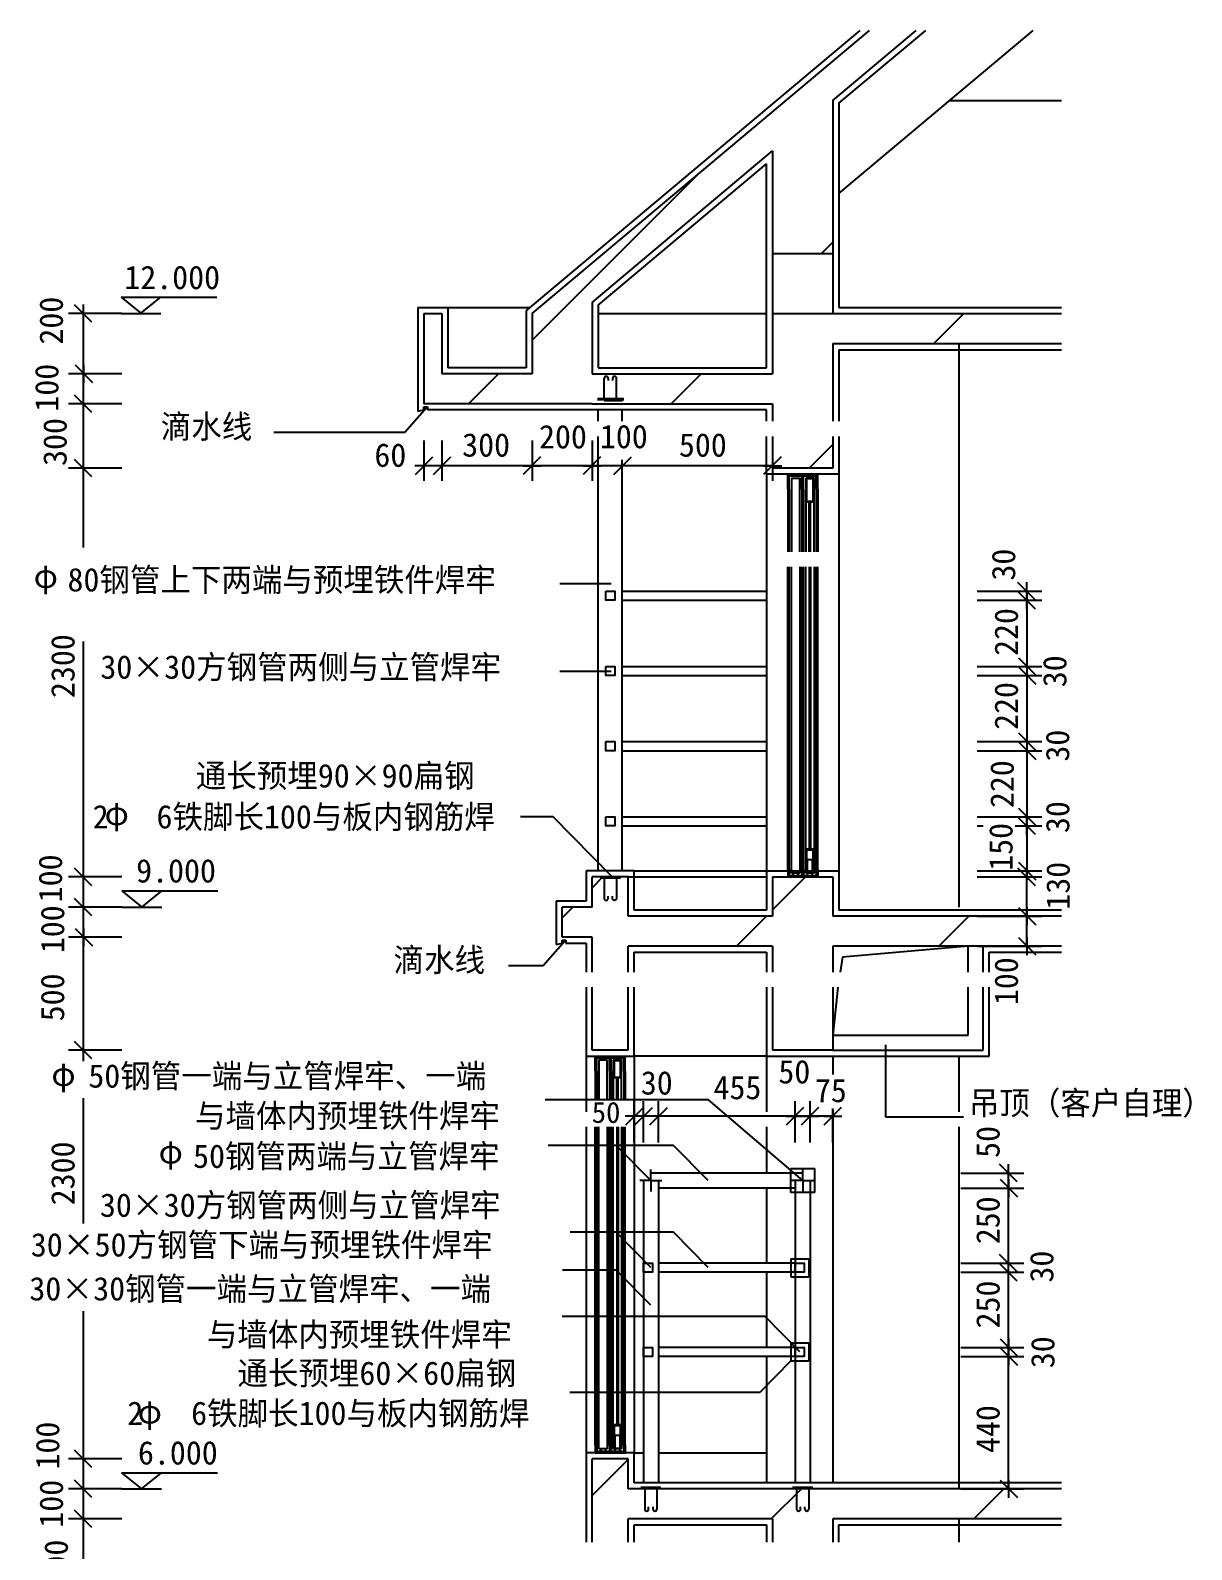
# Model space of a CAD drawing. Header units: metres. Extents: x -13855 to -8779, y 13976 to 23219.
# Drawn here: x -13829 to -9968, y 18167 to 23219 of the extents above; entities that cross this region are included whole.
import ezdxf

# ---------------------------------------------------------------- set-up
doc = ezdxf.new("R2010")
doc.units = ezdxf.units.M
for name, color, linetype in [('PUB_DIM', 3, 'Continuous'), ('PUB_TEXT', 7, 'Continuous'), ('S_SURFACE', 6, 'Continuous'), ('WALL', 5, 'Continuous'), ('WINDOW', 2, 'Continuous'), ('填充', 7, 'Continuous'), ('家具', 9, 'Continuous'), ('看线', 253, 'Continuous'), ('粉刷线', 6, 'Continuous')]:
    doc.layers.add(name, color=color, linetype=linetype)
pattern_1 = [(45, (0, 0), (-336.76, 336.76), [])]

# ---------------------------------------------------------------- blocks, each defined once
blk = doc.blocks.new('_dimx')
blk.add_line((-150, 0), (150, 0))
blk.add_lwpolyline([(-145.3, -140.37), (144.99, 149.78)])

msp = doc.modelspace()

# ---------------------------------------------------------------- hatches: boundary and pattern name
at = {"layer": '填充'}
h = msp.add_hatch(dxfattribs=at)
h.set_pattern_fill('AN31C', scale=150)
h.set_pattern_definition(pattern_1)
h.paths.add_polyline_path([(-12160.96, 22077.03), (-12460.96, 22077.03), (-12460.96, 22277.03), (-12520.96, 22277.03), (-12520.96, 21977.03), (-11960.96, 21977.03), (-11960.96, 22314.31), (-11860.56, 22398.56), (-11920.77, 22398.56), (-11920.77, 22404.56), (-11880.25, 22404.56), (-11880.25, 22400.56), (-11858.17, 22400.56), (-11360.96, 22817.77), (-11360.96, 22477.03), (-11160.96, 22477.03), (-11160.96, 22985.59), (-10883.2, 23218.66), (-11038.77, 23218.66), (-12160.96, 22277.03)])
h = msp.add_hatch(dxfattribs=at)
h.set_pattern_fill('ANSI31', scale=240)
h.paths.add_polyline_path([(-11160.96, 22277.03), (-11160.96, 22477.03), (-11360.96, 22477.03), (-11360.96, 22277.03)])
h = msp.add_hatch(dxfattribs=at)
h.set_pattern_fill('AN31C', scale=150)
h.set_pattern_definition(pattern_1)
h.paths.add_polyline_path([(-11160.96, 22177.03), (-10401, 22177.03), (-10401, 22277.03), (-11360.96, 22277.03), (-11360.96, 21918.83), (-11160.96, 21918.83)])
h.paths.add_polyline_path([(-11160.96, 21868.83), (-11360.96, 21868.83), (-11360.96, 21762.78), (-11160.96, 21762.78)])
h = msp.add_hatch(dxfattribs=at)
h.set_pattern_fill('AN31C', scale=150)
h.set_pattern_definition(pattern_1)
h.paths.add_polyline_path([(-11380.96, 21977.03), (-11380.96, 22077.03), (-11960.96, 22077.03), (-11960.96, 21977.03)])
h.paths.add_polyline_path([(-11880.25, 21994.14), (-11880.25, 21988.14), (-11920.77, 21988.14), (-11920.77, 21994.14)])
h = msp.add_hatch(dxfattribs=at)
h.set_pattern_fill('AN31C', scale=150)
h.set_pattern_definition(pattern_1)
h.paths.add_polyline_path([(-11360.96, 22077.03), (-11380.96, 22077.03), (-11380.96, 21977.03), (-11360.96, 21977.03)])
h = msp.add_hatch(dxfattribs=at)
h.set_pattern_fill('SOLID')
h.paths.add_polyline_path([(-11263.46, 21737.78), (-11263.46, 21693.28), (-11260.96, 21693.28), (-11260.96, 21742.78), (-11310.96, 21742.78), (-11310.96, 21693.28), (-11305.96, 21693.28), (-11305.96, 21737.78)])
h.paths.add_polyline_path([(-11215.96, 21737.78), (-11215.96, 21693.28), (-11210.96, 21693.28), (-11210.96, 21742.78), (-11260.96, 21742.78), (-11260.96, 21693.28), (-11258.46, 21693.28), (-11258.46, 21737.78)])
h = msp.add_hatch(dxfattribs=at)
h.set_pattern_fill('SOLID')
h.paths.add_polyline_path([(-11260.96, 20403.71), (-11260.96, 20428.71), (-11263.46, 20428.71), (-11263.46, 20408.71), (-11305.96, 20408.71), (-11305.96, 20428.71), (-11310.96, 20428.71), (-11310.96, 20403.71)])
h.paths.add_polyline_path([(-11210.96, 20403.71), (-11210.96, 20428.71), (-11215.96, 20428.71), (-11215.96, 20408.71), (-11258.46, 20408.71), (-11258.46, 20428.71), (-11260.96, 20428.71), (-11260.96, 20403.71)])
h = msp.add_hatch(dxfattribs=at)
h.set_pattern_fill('AN31C', scale=150)
h.set_pattern_definition(pattern_1)
h.paths.add_polyline_path([(-11840.96, 20173.71), (-11360.96, 20173.71), (-11360.96, 20087.61), (-11160.96, 20087.61), (-11160.96, 20173.71), (-10401, 20173.71), (-10401, 20273.71), (-11160.96, 20273.71), (-11160.96, 20403.71), (-11360.96, 20403.71), (-11360.96, 20273.71), (-11840.96, 20273.71), (-11840.96, 20403.71), (-11880.7, 20403.71), (-11880.7, 20399.71), (-11921.22, 20399.71), (-11921.22, 20403.71), (-11934.56, 20403.71), (-11960.96, 20403.71), (-11960.96, 20303.71), (-12060.96, 20303.71), (-12060.96, 20203.71), (-11960.96, 20203.71), (-11960.96, 20087.61), (-11840.96, 20087.61)])
h.paths.add_polyline_path([(-11160.96, 20037.61), (-11360.96, 20037.61), (-11360.96, 19827.93), (-11160.96, 19827.93)])
h.paths.add_polyline_path([(-11840.96, 20037.61), (-11960.96, 20037.61), (-11960.96, 19827.93), (-11840.96, 19827.93)])
h = msp.add_hatch(dxfattribs=at)
h.set_pattern_fill('SOLID')
h.paths.add_polyline_path([(-11903.46, 19802.93), (-11903.46, 19758.43), (-11900.96, 19758.43), (-11900.96, 19807.93), (-11950.96, 19807.93), (-11950.96, 19758.43), (-11945.96, 19758.43), (-11945.96, 19802.93)])
h.paths.add_polyline_path([(-11855.96, 19802.93), (-11855.96, 19758.43), (-11850.96, 19758.43), (-11850.96, 19807.93), (-11900.96, 19807.93), (-11900.96, 19758.43), (-11898.46, 19758.43), (-11898.46, 19802.93)])
h = msp.add_hatch(dxfattribs=at)
h.set_pattern_fill('SOLID')
h.paths.add_polyline_path([(-11900.96, 18489.44), (-11900.96, 18514.44), (-11903.46, 18514.44), (-11903.46, 18494.44), (-11945.96, 18494.44), (-11945.96, 18514.44), (-11950.96, 18514.44), (-11950.96, 18489.44)])
h.paths.add_polyline_path([(-11850.96, 18489.44), (-11850.96, 18514.44), (-11855.96, 18514.44), (-11855.96, 18494.44), (-11898.46, 18494.44), (-11898.46, 18514.44), (-11900.96, 18514.44), (-11900.96, 18489.44)])
h = msp.add_hatch(dxfattribs=at)
h.set_pattern_fill('AN31C', scale=150)
h.set_pattern_definition(pattern_1)
h.paths.add_polyline_path([(-11840.96, 18369.44), (-11840.96, 18469.44), (-11960.96, 18469.44), (-11960.96, 18192.3), (-11840.96, 18192.3), (-11840.96, 18269.44), (-11360.96, 18269.44), (-11360.96, 18192.3), (-11160.96, 18192.3), (-11160.96, 18269.44), (-10401, 18269.44), (-10401, 18369.44)])
h.paths.add_polyline_path([(-11160.96, 18142.3), (-11360.96, 18142.3), (-11360.96, 18014.35), (-11160.96, 18014.35)])
h.paths.add_polyline_path([(-11840.96, 18142.3), (-11960.96, 18142.3), (-11960.96, 18014.35), (-11840.96, 18014.35)])

# ---------------------------------------------------------------- linework, layer by layer
for p, q in [((-13527.76, 22331.52), (-13461.48, 22277.97)), ((-13527.76, 22331.52), (-13209.08, 22331.52)), ((-13461.48, 22277.97), (-13395.21, 22331.52)), ((-13527.76, 22277.87), (-13395.2, 22277.87)), ((-11920.77, 21988.14), (-11920.77, 22061.67)), ((-11907.76, 22061.67), (-11907.76, 22054.08)), ((-11893.26, 22061.67), (-11893.26, 22054.08)), ((-11880.25, 21988.14), (-11880.25, 22061.67)), ((-11856.17, 21994.14), (-11943.78, 21994.14)), ((-11856.17, 21990.14), (-11943.78, 21990.14)), ((-11920.77, 21988.14), (-11860.03, 21988.14)), ((-13524.92, 20357.25), (-13458.64, 20303.7)), ((-13524.92, 20357.25), (-13206.24, 20357.25)), ((-13458.64, 20303.7), (-13392.37, 20357.25)), ((-11921.22, 20405.71), (-11871.22, 20405.71)), ((-13524.92, 20303.6), (-13392.36, 20303.6)), ((-13525.84, 18422.92), (-13459.56, 18369.37)), ((-13525.84, 18422.92), (-13207.16, 18422.92)), ((-13459.56, 18369.37), (-13393.29, 18422.92)), ((-13525.84, 18369.27), (-13393.29, 18369.27)), ((-11732.48, 18373.44), (-11799.69, 18373.44)), ((-11732.48, 18369.44), (-11799.69, 18369.44)), ((-11786.35, 18375.44), (-11736.35, 18375.44)), ((-11786.35, 18375.44), (-11786.35, 18301.91)), ((-11745.82, 18375.44), (-11745.82, 18301.91)), ((-11227.48, 18373.44), (-11294.69, 18373.44)), ((-11227.48, 18369.44), (-11294.69, 18369.44)), ((-11281.35, 18375.44), (-11231.35, 18375.44)), ((-11281.35, 18375.44), (-11281.35, 18301.91)), ((-11240.82, 18375.44), (-11240.82, 18301.91)), ((-11773.33, 18301.91), (-11773.33, 18309.5)), ((-11758.84, 18301.91), (-11758.84, 18309.5)), ((-11268.33, 18301.91), (-11268.33, 18309.5)), ((-11253.84, 18301.91), (-11253.84, 18309.5))]:
    msp.add_line(p, q)
for points in [[(-11867.36, 20403.71), (-11934.56, 20403.71)], [(-11867.36, 20399.71), (-11934.56, 20399.71)]]:
    msp.add_lwpolyline(points)
for points in [[(-11921.22, 20405.71), (-11921.22, 20332.19, 1), (-11908.21, 20332.19), (-11908.21, 20339.78)], [(-11880.7, 20405.71), (-11880.7, 20332.19, -1), (-11893.71, 20332.19), (-11893.71, 20339.78)]]:
    msp.add_lwpolyline(points, format="xyb")
for centre, start, end in [((-11914.27, 22061.67), 0, 180), ((-11886.76, 22061.67), 0, 180), ((-11779.84, 18301.91), 180, 0), ((-11752.33, 18301.91), 180, 0), ((-11274.84, 18301.91), 180, 0), ((-11247.33, 18301.91), 180, 0)]:
    msp.add_arc(centre, 6.51, start, end)
at = {"layer": 'PUB_DIM'}
for p, q in [((-13524.84, 22277.03), (-13702.4, 22277.03)), ((-13652.4, 22077.23), (-13652.4, 22276.83)), ((-13524.84, 22077.03), (-13702.4, 22077.03)), ((-13524.84, 22077.03), (-13702.4, 22077.03)), ((-13652.4, 22077.23), (-13652.4, 22077.43)), ((-13652.4, 21977.03), (-13652.4, 22077.03)), ((-13524.84, 21977.03), (-13702.4, 21977.03)), ((-13524.84, 21977.03), (-13702.4, 21977.03)), ((-13652.4, 21762.98), (-13652.4, 21976.83)), ((-13652.4, 21976.83), (-13652.4, 21976.63)), ((-12511.21, 21965.03), (-12583.74, 21881.91)), ((-12583.74, 21881.91), (-13019.67, 21881.91)), ((-12520.96, 21854.52), (-12520.96, 21721.34)), ((-12460.96, 21854.52), (-12460.96, 21721.34)), ((-12460.96, 21854.52), (-12460.96, 21721.34)), ((-12160.96, 21854.52), (-12160.96, 21721.34)), ((-12160.96, 21854.52), (-12160.96, 21721.34)), ((-11960.96, 21854.52), (-11960.96, 21721.34)), ((-11960.96, 21854.52), (-11960.96, 21721.34)), ((-11360.96, 21854.52), (-11360.96, 21721.34)), ((-13524.84, 21762.78), (-13702.4, 21762.78)), ((-13524.84, 21762.78), (-13702.4, 21762.78)), ((-13652.4, 21499.68), (-13652.4, 21762.58)), ((-12461.16, 21771.34), (-12520.76, 21771.34)), ((-12161.16, 21771.34), (-12460.76, 21771.34)), ((-11961.16, 21771.34), (-12160.76, 21771.34)), ((-11961.16, 21771.34), (-11961.36, 21771.34)), ((-11860.96, 21771.34), (-11960.96, 21771.34)), ((-11860.76, 21771.34), (-11860.56, 21771.34)), ((-11361.16, 21771.34), (-11860.76, 21771.34)), ((-11380.96, 21742.78), (-11380.96, 20403.71)), ((-11140.96, 21742.78), (-11140.96, 20403.71)), ((-12068.51, 21379.54), (-11898.1, 21379.54)), ((-10681.4, 21353.71), (-10465.35, 21353.71)), ((-10681.4, 21323.71), (-10465.35, 21323.71)), ((-10681.4, 21323.71), (-10465.35, 21323.71)), ((-10515.35, 21353.51), (-10515.35, 21323.91)), ((-10515.35, 21323.51), (-10515.35, 21103.91)), ((-13652.4, 20403.91), (-13652.4, 21186.65)), ((-12068.51, 21087.94), (-11898.1, 21087.94)), ((-10681.4, 21103.71), (-10465.35, 21103.71)), ((-10681.4, 21103.71), (-10465.35, 21103.71)), ((-10681.4, 21073.71), (-10465.35, 21073.71)), ((-10681.4, 21073.71), (-10465.35, 21073.71)), ((-10515.35, 21103.51), (-10515.35, 21073.91)), ((-10515.35, 21073.51), (-10515.35, 20853.91)), ((-10681.4, 20853.71), (-10465.35, 20853.71)), ((-10681.4, 20853.71), (-10465.35, 20853.71)), ((-10681.4, 20823.71), (-10465.35, 20823.71)), ((-10681.4, 20823.71), (-10465.35, 20823.71)), ((-10515.35, 20853.51), (-10515.35, 20823.91)), ((-10515.35, 20823.51), (-10515.35, 20603.91)), ((-12091.16, 20603.61), (-12199.48, 20603.61)), ((-11896.22, 20405.71), (-12091.16, 20603.61)), ((-10681.4, 20603.71), (-10465.35, 20603.71)), ((-10681.4, 20603.71), (-10465.35, 20603.71)), ((-10681.4, 20573.71), (-10660.54, 20573.71)), ((-10554.35, 20573.71), (-10465.35, 20573.71)), ((-10515.35, 20603.51), (-10515.35, 20573.91)), ((-10515.35, 20573.51), (-10515.35, 20423.91)), ((-10681.4, 20423.71), (-10465.35, 20423.71)), ((-13524.84, 20403.71), (-13702.4, 20403.71)), ((-13524.84, 20403.71), (-13702.4, 20403.71)), ((-13652.4, 20303.91), (-13652.4, 20403.51)), ((-11380.96, 20403.71), (-11380.96, 20293.71)), ((-11140.96, 20403.71), (-11140.96, 20293.71)), ((-10681.4, 20403.71), (-10465.35, 20403.71)), ((-10515.35, 20273.91), (-10515.35, 20403.51)), ((-13524.84, 20303.71), (-13702.4, 20303.71)), ((-13524.84, 20303.71), (-13702.4, 20303.71)), ((-13652.4, 20203.91), (-13652.4, 20303.51)), ((-10681.4, 20273.71), (-10465.35, 20273.71)), ((-10681.4, 20273.71), (-10465.35, 20273.71)), ((-10515.35, 20173.91), (-10515.35, 20273.51)), ((-13524.84, 20203.71), (-13702.4, 20203.71)), ((-13524.84, 20203.71), (-13702.4, 20203.71)), ((-13652.4, 19828.13), (-13652.4, 20203.51)), ((-12051.21, 20191.71), (-12123.74, 20108.6)), ((-10681.4, 20173.71), (-10465.35, 20173.71)), ((-12123.74, 20108.6), (-12239.53, 20108.6)), ((-13524.84, 19827.93), (-13702.4, 19827.93)), ((-13524.84, 19827.93), (-13702.4, 19827.93)), ((-13652.4, 19790.99), (-13652.4, 19827.73)), ((-11980.96, 19807.93), (-11980.96, 19623.43)), ((-11820.96, 19807.93), (-11820.96, 18489.44)), ((-10985.13, 19604.78), (-10985.13, 19845.53)), ((-13652.4, 19251.98), (-13652.4, 19668.22)), ((-11574.41, 19662.88), (-12117.77, 19662.88)), ((-11820.96, 19520.64), (-11820.96, 19658.1)), ((-11790.96, 19520.64), (-11790.96, 19658.1)), ((-11790.96, 19520.64), (-11790.96, 19658.1)), ((-11740.96, 19520.64), (-11740.96, 19658.1)), ((-11740.96, 19520.64), (-11740.96, 19658.1)), ((-11260.96, 19394.44), (-11574.41, 19662.88)), ((-11285.96, 19520.64), (-11285.96, 19658.1)), ((-11285.96, 19520.64), (-11285.96, 19658.1)), ((-11235.96, 19520.64), (-11235.96, 19658.1)), ((-11235.96, 19520.64), (-11235.96, 19658.1)), ((-11791.16, 19608.1), (-11820.76, 19608.1)), ((-11741.16, 19608.1), (-11790.76, 19608.1)), ((-11286.16, 19608.1), (-11740.76, 19608.1)), ((-11236.16, 19608.1), (-11285.76, 19608.1)), ((-11161.16, 19608.1), (-11235.76, 19608.1)), ((-11160.96, 19520.64), (-11160.96, 19634.13)), ((-10726.8, 19604.78), (-10985.13, 19604.78)), ((-11980.96, 19573.43), (-11980.96, 18489.44)), ((-11691.07, 19511.5), (-12107.49, 19511.5)), ((-11765.96, 19394.44), (-11881.19, 19511.5)), ((-11575.84, 19394.44), (-11691.07, 19511.5)), ((-10735.61, 19419.44), (-10526.26, 19419.44)), ((-10576.26, 19369.64), (-10576.26, 19419.24)), ((-10735.61, 19369.44), (-10526.26, 19369.44)), ((-10735.61, 19369.44), (-10526.26, 19369.44)), ((-10576.26, 19119.64), (-10576.26, 19369.24)), ((-11691.07, 19222.48), (-12034.65, 19222.48)), ((-11765.96, 19105.42), (-11881.19, 19222.48)), ((-11575.84, 19105.42), (-11691.07, 19222.48)), ((-11881.19, 19096.85), (-12059.41, 19096.85)), ((-11765.96, 18979.79), (-11881.19, 19096.85)), ((-10735.61, 19119.44), (-10526.26, 19119.44)), ((-10735.61, 19119.44), (-10526.26, 19119.44)), ((-10576.26, 19089.64), (-10576.26, 19119.24)), ((-10735.61, 19089.44), (-10526.26, 19089.44)), ((-10735.61, 19089.44), (-10526.26, 19089.44)), ((-10576.26, 18839.64), (-10576.26, 19089.24)), ((-13652.4, 18469.64), (-13652.4, 18959.71)), ((-11385.71, 18941.91), (-12060.53, 18941.91)), ((-11270.57, 18824.93), (-11385.71, 18941.91)), ((-11300.59, 18794.44), (-11403.34, 18690.06)), ((-10735.61, 18839.44), (-10526.26, 18839.44)), ((-10735.61, 18839.44), (-10526.26, 18839.44)), ((-10735.61, 18809.44), (-10526.26, 18809.44)), ((-10735.61, 18809.44), (-10526.26, 18809.44)), ((-10576.26, 18809.64), (-10576.26, 18839.24)), ((-10576.26, 18369.64), (-10576.26, 18809.24)), ((-11403.34, 18690.06), (-12034.86, 18690.06)), ((-13524.84, 18469.44), (-13702.4, 18469.44)), ((-13524.84, 18469.44), (-13702.4, 18469.44)), ((-13652.4, 18369.64), (-13652.4, 18469.24)), ((-13524.84, 18369.44), (-13702.4, 18369.44)), ((-13524.84, 18369.44), (-13702.4, 18369.44)), ((-13652.4, 18269.64), (-13652.4, 18369.24)), ((-10735.61, 18369.44), (-10526.26, 18369.44)), ((-13524.84, 18269.44), (-13702.4, 18269.44)), ((-13524.84, 18269.44), (-13702.4, 18269.44)), ((-13652.4, 18014.55), (-13652.4, 18269.24))]:
    msp.add_line(p, q, dxfattribs=at)
at = {"layer": 'S_SURFACE'}
for p, q in [((-12540.96, 21952.09), (-12521.21, 21957.03)), ((-12521.21, 21957.03), (-12521.21, 21967.03)), ((-12521.21, 21967.03), (-12509.21, 21967.03)), ((-12519.21, 21965.03), (-12511.21, 21965.03)), ((-12509.21, 21967.03), (-12509.21, 21957.03)), ((-12080.96, 20178.78), (-12061.21, 20183.71)), ((-12061.21, 20183.71), (-12061.21, 20193.71)), ((-12061.21, 20193.71), (-12049.21, 20193.71)), ((-12059.21, 20191.71), (-12051.21, 20191.71)), ((-12049.21, 20193.71), (-12049.21, 20183.71))]:
    msp.add_line(p, q, dxfattribs=at)
for centre, start, end in [((-12519.21, 21963.03), 90, 180), ((-12511.21, 21963.03), 0, 90), ((-12059.21, 20189.71), 90, 180), ((-12051.21, 20189.71), 0, 90)]:
    msp.add_arc(centre, 2, start, end, dxfattribs=at)
at = {"layer": 'WALL'}
for p, q in [((-12160.96, 22277.03), (-11038.77, 23218.66)), ((-11160.96, 22985.59), (-10883.2, 23218.66)), ((-11160.96, 22985.59), (-11160.96, 22477.03)), ((-11160.96, 22985.59), (-11160.96, 22477.03)), ((-11960.96, 22314.31), (-11360.96, 22817.77)), ((-11360.96, 22817.77), (-11360.96, 22477.03)), ((-11360.96, 22477.03), (-11160.96, 22477.03)), ((-11360.96, 22477.03), (-11360.96, 22277.03)), ((-11160.96, 22477.03), (-11160.96, 22277.03)), ((-11160.96, 22477.03), (-11160.96, 22277.03)), ((-12520.96, 22277.03), (-12520.96, 21977.03)), ((-12520.96, 22277.03), (-12460.96, 22277.03)), ((-12460.96, 22277.03), (-12460.96, 22077.03)), ((-12160.96, 22277.03), (-12160.96, 22077.03)), ((-11960.96, 22314.31), (-11960.96, 22077.03)), ((-11360.96, 22277.03), (-10401, 22277.03)), ((-11360.96, 22277.03), (-11360.96, 22077.03)), ((-11160.96, 22177.03), (-11160.96, 21918.83)), ((-11160.96, 22177.03), (-10401, 22177.03)), ((-12160.96, 22077.03), (-12460.96, 22077.03)), ((-11960.96, 22077.03), (-11360.96, 22077.03)), ((-11940.96, 22077.03), (-11380.96, 22077.03)), ((-11960.96, 21977.03), (-12520.96, 21977.03)), ((-11960.96, 21977.03), (-11360.96, 21977.03)), ((-11860.96, 21977.03), (-11380.96, 21977.03)), ((-11360.96, 21977.03), (-11360.96, 21918.83)), ((-11360.96, 21868.83), (-11360.96, 21762.78)), ((-11160.96, 21868.83), (-11160.96, 21762.78)), ((-11160.96, 21762.78), (-11360.96, 21762.78)), ((-11310.96, 21693.28), (-11310.96, 21742.78)), ((-11310.96, 21742.78), (-11210.96, 21742.78)), ((-11305.96, 21693.28), (-11305.96, 21737.78)), ((-11305.96, 21737.78), (-11263.46, 21737.78)), ((-11263.46, 21693.28), (-11263.46, 21737.78)), ((-11258.46, 21737.78), (-11215.96, 21737.78)), ((-11258.46, 21693.28), (-11258.46, 21737.78)), ((-11250.96, 21730.28), (-11250.96, 21650.28)), ((-11223.46, 21730.28), (-11250.96, 21730.28)), ((-11226.46, 21727.28), (-11247.96, 21727.28)), ((-11247.96, 21727.28), (-11247.96, 21653.28)), ((-11226.46, 21653.28), (-11226.46, 21727.28)), ((-11223.46, 21650.28), (-11223.46, 21730.28)), ((-11215.96, 21693.28), (-11215.96, 21737.78)), ((-11210.96, 21693.28), (-11210.96, 21742.78)), ((-11310.96, 21693.28), (-11305.96, 21693.28)), ((-11263.46, 21693.28), (-11258.46, 21693.28)), ((-11215.96, 21693.28), (-11210.96, 21693.28)), ((-11223.46, 21650.28), (-11250.96, 21650.28)), ((-11247.96, 21653.28), (-11226.46, 21653.28)), ((-11250.96, 20496.21), (-11250.96, 20416.21)), ((-11223.46, 20496.21), (-11250.96, 20496.21)), ((-11226.46, 20493.21), (-11247.96, 20493.21)), ((-11247.96, 20493.21), (-11247.96, 20419.21)), ((-11226.46, 20419.21), (-11226.46, 20493.21)), ((-11223.46, 20416.21), (-11223.46, 20496.21)), ((-11310.96, 20428.71), (-11310.96, 20403.71)), ((-11310.96, 20428.71), (-11305.96, 20428.71)), ((-11305.96, 20428.71), (-11305.96, 20408.71)), ((-11305.96, 20408.71), (-11263.46, 20408.71)), ((-11293.46, 20408.71), (-11275.96, 20408.71)), ((-11263.46, 20428.71), (-11263.46, 20408.71)), ((-11263.46, 20428.71), (-11258.46, 20428.71)), ((-11258.46, 20428.71), (-11258.46, 20408.71)), ((-11258.46, 20408.71), (-11215.96, 20408.71)), ((-11223.46, 20416.21), (-11250.96, 20416.21)), ((-11247.96, 20419.21), (-11226.46, 20419.21)), ((-11245.96, 20408.71), (-11228.46, 20408.71)), ((-11215.96, 20428.71), (-11215.96, 20408.71)), ((-11215.96, 20428.71), (-11210.96, 20428.71)), ((-11210.96, 20428.71), (-11210.96, 20403.71)), ((-11210.96, 20403.71), (-11210.96, 20423.71)), ((-11840.96, 20403.71), (-11960.96, 20403.71)), ((-11960.96, 20303.71), (-11960.96, 20403.71)), ((-11840.96, 20273.71), (-11840.96, 20403.71)), ((-11310.96, 20403.71), (-11210.96, 20403.71)), ((-12060.96, 20203.71), (-12060.96, 20303.71)), ((-11960.96, 20303.71), (-12060.96, 20303.71)), ((-11960.96, 20303.71), (-11960.96, 20303.71)), ((-11360.96, 20273.71), (-11840.96, 20273.71)), ((-10401, 20273.71), (-11160.96, 20273.71)), ((-11960.96, 20203.71), (-12060.96, 20203.71)), ((-11960.96, 20087.61), (-11960.96, 20203.71)), ((-11840.96, 20087.61), (-11840.96, 20173.71)), ((-11360.96, 20173.71), (-11840.96, 20173.71)), ((-11360.96, 20173.71), (-11360.96, 20087.61)), ((-11160.96, 20173.71), (-11160.96, 20087.61)), ((-10401, 20173.71), (-11160.96, 20173.71)), ((-11960.96, 19827.93), (-11960.96, 20037.61)), ((-11840.96, 19827.93), (-11840.96, 20037.61)), ((-11360.96, 20037.61), (-11360.96, 19827.93)), ((-11160.96, 20037.61), (-11160.96, 19827.93)), ((-11840.96, 19827.93), (-11960.96, 19827.93)), ((-11950.96, 19807.93), (-11850.96, 19807.93)), ((-11950.96, 19758.43), (-11950.96, 19807.93)), ((-11945.96, 19802.93), (-11903.46, 19802.93)), ((-11945.96, 19758.43), (-11945.96, 19802.93)), ((-11903.46, 19758.43), (-11903.46, 19802.93)), ((-11898.46, 19758.43), (-11898.46, 19802.93)), ((-11898.46, 19802.93), (-11855.96, 19802.93)), ((-11855.96, 19758.43), (-11855.96, 19802.93)), ((-11850.96, 19758.43), (-11850.96, 19807.93)), ((-11160.96, 19827.93), (-11360.96, 19827.93)), ((-11950.96, 19758.43), (-11945.96, 19758.43)), ((-11903.46, 19758.43), (-11898.46, 19758.43)), ((-11863.46, 19795.43), (-11890.96, 19795.43)), ((-11890.96, 19795.43), (-11890.96, 19735.43)), ((-11887.96, 19792.43), (-11887.96, 19738.43)), ((-11866.46, 19792.43), (-11887.96, 19792.43)), ((-11866.46, 19738.43), (-11866.46, 19792.43)), ((-11863.46, 19735.43), (-11863.46, 19795.43)), ((-11855.96, 19758.43), (-11850.96, 19758.43)), ((-11863.46, 19735.43), (-11890.96, 19735.43)), ((-11887.96, 19738.43), (-11866.46, 19738.43)), ((-11863.46, 18581.94), (-11890.96, 18581.94)), ((-11890.96, 18581.94), (-11890.96, 18501.94)), ((-11887.96, 18578.94), (-11887.96, 18504.94)), ((-11866.46, 18578.94), (-11887.96, 18578.94)), ((-11866.46, 18504.94), (-11866.46, 18578.94)), ((-11863.46, 18501.94), (-11863.46, 18581.94)), ((-11950.96, 18514.44), (-11945.96, 18514.44)), ((-11950.96, 18514.44), (-11950.96, 18489.44)), ((-11950.96, 18489.44), (-11850.96, 18489.44)), ((-11945.96, 18514.44), (-11945.96, 18494.44)), ((-11945.96, 18494.44), (-11903.46, 18494.44)), ((-11933.46, 18494.44), (-11915.96, 18494.44)), ((-11903.46, 18514.44), (-11898.46, 18514.44)), ((-11903.46, 18514.44), (-11903.46, 18494.44)), ((-11898.46, 18514.44), (-11898.46, 18494.44)), ((-11898.46, 18494.44), (-11855.96, 18494.44)), ((-11863.46, 18501.94), (-11890.96, 18501.94)), ((-11887.96, 18504.94), (-11866.46, 18504.94)), ((-11885.96, 18494.44), (-11868.46, 18494.44)), ((-11855.96, 18514.44), (-11850.96, 18514.44)), ((-11855.96, 18514.44), (-11855.96, 18494.44)), ((-11850.96, 18514.44), (-11850.96, 18489.44)), ((-11850.96, 18489.44), (-11850.96, 18509.44)), ((-11960.96, 18192.3), (-11960.96, 18469.44)), ((-11840.96, 18469.44), (-11960.96, 18469.44)), ((-11840.96, 18369.44), (-11840.96, 18469.44)), ((-10401, 18369.44), (-11840.96, 18369.44)), ((-11840.96, 18192.3), (-11840.96, 18269.44)), ((-11360.96, 18269.44), (-11840.96, 18269.44)), ((-11360.96, 18269.44), (-11360.96, 18192.3)), ((-10401, 18269.44), (-11160.96, 18269.44)), ((-11160.96, 18269.44), (-11160.96, 18192.3))]:
    msp.add_line(p, q, dxfattribs=at)
at = {"layer": 'WINDOW'}
for p, q in [((-11298.46, 21730.28), (-11270.96, 21730.28)), ((-11298.46, 21730.28), (-11298.46, 21485.41)), ((-11270.96, 21485.41), (-11270.96, 21730.28)), ((-11250.96, 21730.28), (-11250.96, 21485.41)), ((-11223.46, 21485.41), (-11223.46, 21730.28)), ((-11310.96, 21693.28), (-11310.96, 21485.41)), ((-11305.96, 21693.28), (-11305.96, 21485.41)), ((-11263.46, 21693.28), (-11263.46, 21485.41)), ((-11258.46, 21693.28), (-11258.46, 21485.41)), ((-11215.96, 21693.28), (-11215.96, 21485.41)), ((-11210.96, 21693.28), (-11210.96, 21485.41)), ((-11239.21, 21485.41), (-11239.21, 21650.28)), ((-11237.21, 21485.41), (-11237.21, 21650.28)), ((-11235.21, 21485.41), (-11235.21, 21650.28)), ((-11310.96, 20428.71), (-11310.96, 21435.41)), ((-11305.96, 20428.71), (-11305.96, 21435.41)), ((-11298.46, 20416.21), (-11298.46, 21435.41)), ((-11270.96, 21435.41), (-11270.96, 20416.21)), ((-11263.46, 20428.71), (-11263.46, 21435.41)), ((-11258.46, 20428.71), (-11258.46, 21435.41)), ((-11250.96, 20416.21), (-11250.96, 21435.41)), ((-11239.21, 21435.41), (-11239.21, 20496.21)), ((-11237.21, 21435.41), (-11237.21, 20496.21)), ((-11235.21, 21435.41), (-11235.21, 20496.21)), ((-11223.46, 21435.41), (-11223.46, 20416.21)), ((-11215.96, 20428.71), (-11215.96, 21435.41)), ((-11210.96, 20428.71), (-11210.96, 21435.41)), ((-11228.46, 20461.21), (-11245.96, 20461.21)), ((-11245.96, 20461.21), (-11245.96, 20408.71)), ((-11228.46, 20408.71), (-11228.46, 20461.21)), ((-11270.96, 20416.21), (-11298.46, 20416.21)), ((-11293.46, 20416.21), (-11293.46, 20408.71)), ((-11275.96, 20408.71), (-11275.96, 20416.21)), ((-11950.96, 19758.43), (-11950.96, 19661.52)), ((-11945.96, 19758.43), (-11945.96, 19661.52)), ((-11938.46, 19795.43), (-11938.46, 19662.11)), ((-11938.46, 19795.43), (-11910.96, 19795.43)), ((-11910.96, 19661.77), (-11910.96, 19795.43)), ((-11903.46, 19758.43), (-11903.46, 19662.02)), ((-11898.46, 19758.43), (-11898.46, 19662.47)), ((-11890.96, 19795.43), (-11890.96, 19662.4)), ((-11863.46, 19662.41), (-11863.46, 19795.43)), ((-11855.96, 19758.43), (-11855.96, 19662.5)), ((-11850.96, 19758.43), (-11850.96, 19662.41)), ((-11879.21, 19662.49), (-11879.21, 19735.43)), ((-11877.21, 19662.41), (-11877.21, 19735.43)), ((-11875.21, 19662.41), (-11875.21, 19735.43)), ((-11950.96, 18514.44), (-11950.96, 19573.43)), ((-11945.96, 18514.44), (-11945.96, 19573.43)), ((-11938.46, 18501.94), (-11938.46, 19573.43)), ((-11910.96, 19573.43), (-11910.96, 18501.94)), ((-11903.46, 18514.44), (-11903.46, 19573.43)), ((-11898.46, 18514.44), (-11898.46, 19573.43)), ((-11890.96, 18501.94), (-11890.96, 19573.43)), ((-11879.21, 19573.43), (-11879.21, 18581.94)), ((-11877.21, 19573.43), (-11877.21, 18581.94)), ((-11875.21, 19573.43), (-11875.21, 18581.94)), ((-11863.46, 19573.43), (-11863.46, 18501.94)), ((-11855.96, 18514.44), (-11855.96, 19573.43)), ((-11850.96, 18514.44), (-11850.96, 19573.43)), ((-11260.96, 19419.44), (-11765.96, 19419.44)), ((-11300.96, 19354.44), (-11300.96, 19434.44)), ((-11300.96, 19434.44), (-11220.96, 19434.44)), ((-11220.96, 19354.44), (-11220.96, 19434.44)), ((-11790.96, 19394.44), (-11790.96, 18389.44)), ((-11740.96, 19394.44), (-11740.96, 18389.44)), ((-11285.96, 19369.44), (-11740.96, 19369.44)), ((-11220.96, 19354.44), (-11300.96, 19354.44)), ((-11285.96, 19394.44), (-11285.96, 18389.44)), ((-11235.96, 19392.94), (-11235.96, 18389.44)), ((-11285.96, 19119.44), (-11740.96, 19119.44)), ((-11300.96, 19134.44), (-11300.96, 19074.44)), ((-11300.96, 19134.44), (-11240.96, 19134.44)), ((-11240.96, 19134.44), (-11240.96, 19074.44)), ((-11285.96, 19089.44), (-11740.96, 19089.44)), ((-11300.96, 19074.44), (-11240.96, 19074.44)), ((-11300.96, 18854.44), (-11300.96, 18794.44)), ((-11300.96, 18854.44), (-11240.96, 18854.44)), ((-11240.96, 18854.44), (-11240.96, 18794.44)), ((-11285.96, 18839.44), (-11740.96, 18839.44)), ((-11285.96, 18809.44), (-11740.96, 18809.44)), ((-11300.96, 18794.44), (-11240.96, 18794.44)), ((-11885.96, 18546.94), (-11885.96, 18494.44)), ((-11868.46, 18546.94), (-11885.96, 18546.94)), ((-11868.46, 18494.44), (-11868.46, 18546.94)), ((-11910.96, 18501.94), (-11938.46, 18501.94)), ((-11933.46, 18501.94), (-11933.46, 18494.44)), ((-11915.96, 18494.44), (-11915.96, 18501.94))]:
    msp.add_line(p, q, dxfattribs=at)
for points in [[(-11745.96, 19394.44, 400000.43), (-11745.96, 19394.44, 400000.43)], [(-11740.96, 19394.44, 400000), (-11740.96, 19394.44)], [(-11285.96, 19394.44, -400000), (-11285.96, 19394.44)], [(-11280.96, 19394.44, -400000.43), (-11280.96, 19394.44, -400000.43)]]:
    msp.add_lwpolyline(points, format="xyb", dxfattribs=at)
msp.add_lwpolyline([(-11260.96, 19369.44), (-11260.96, 19369.44)], dxfattribs=at)
at = {"layer": '填充'}
for p, q in [((-11840.96, 20403.71), (-11380.96, 20403.71)), ((-11360.96, 20403.71), (-11360.96, 20273.71)), ((-11360.96, 20403.71), (-11160.96, 20403.71)), ((-11160.96, 20403.71), (-11160.96, 20273.71))]:
    msp.add_line(p, q, dxfattribs=at)
at = {"layer": '家具'}
for p, q in [((-10740.96, 20303.71), (-10740.96, 22177.03)), ((-10740.96, 19623.43), (-10740.96, 19807.93)), ((-10740.96, 18369.44), (-10740.96, 19573.43)), ((-10740.96, 18192.3), (-10740.96, 18269.44))]:
    msp.add_line(p, q, dxfattribs=at)
at = {"layer": '看线'}
for p, q in [((-11140.96, 22676.02), (-10494.27, 23218.66)), ((-10772.03, 22985.59), (-10401, 22985.59)), ((-11940.96, 22277.03), (-11380.96, 22277.03)), ((-11940.96, 21918.83), (-11940.96, 21957.03)), ((-11860.96, 21918.83), (-11860.96, 21957.03)), ((-11940.96, 20423.71), (-11940.96, 21868.83)), ((-11860.96, 20423.71), (-11860.96, 21790.72)), ((-11860.96, 21353.71), (-11380.96, 21353.71)), ((-11860.96, 21323.71), (-11380.96, 21323.71)), ((-11860.96, 21103.71), (-11380.96, 21103.71)), ((-11860.96, 21073.71), (-11380.96, 21073.71)), ((-11860.96, 20853.71), (-11380.96, 20853.71)), ((-11860.96, 20823.71), (-11380.96, 20823.71)), ((-11860.96, 20603.71), (-11380.96, 20603.71)), ((-11860.96, 20573.71), (-11380.96, 20573.71)), ((-11820.96, 20423.71), (-11380.96, 20423.71)), ((-10710.96, 20087.61), (-10710.96, 20173.71)), ((-10660.96, 20087.61), (-10660.96, 20173.71)), ((-10710.96, 19877.93), (-10710.96, 20037.61)), ((-10660.96, 19927.93), (-10660.96, 20037.61)), ((-10660.96, 19827.93), (-10660.96, 19927.93)), ((-11160.96, 19877.93), (-10710.96, 19877.93)), ((-11380.96, 19807.93), (-11820.96, 19807.93)), ((-11380.96, 19807.93), (-11380.96, 19623.43)), ((-11160.96, 19827.93), (-10660.96, 19827.93)), ((-11160.96, 19807.93), (-11160.96, 19747.53)), ((-11160.96, 19629.56), (-11160.96, 18389.44)), ((-11380.96, 19573.43), (-11380.96, 19419.44)), ((-11380.96, 19369.44), (-11380.96, 19119.44)), ((-11380.96, 19089.44), (-11380.96, 18839.44)), ((-11380.96, 18809.44), (-11380.96, 18389.44)), ((-11820.96, 18489.44), (-11790.96, 18489.44)), ((-11740.96, 18489.44), (-11380.96, 18489.44))]:
    msp.add_line(p, q, dxfattribs=at)
at = {"layer": '粉刷线'}
for p, q in [((-12180.96, 22286.36), (-11069.88, 23218.66)), ((-11140.96, 22976.26), (-10852.08, 23218.66)), ((-11140.96, 22976.26), (-11140.96, 22297.03)), ((-11940.96, 22304.98), (-11380.96, 22774.88)), ((-11380.96, 22097.03), (-11380.96, 22774.88)), ((-12540.96, 22297.03), (-12540.96, 21952.09)), ((-12540.96, 22297.03), (-12168.24, 22297.03)), ((-12440.96, 22297.03), (-12440.96, 22097.03)), ((-12180.96, 22286.36), (-12180.96, 22097.03)), ((-11940.96, 22304.98), (-11940.96, 22097.03)), ((-11140.96, 22297.03), (-10401, 22297.03)), ((-11140.96, 22157.03), (-11140.96, 21918.83)), ((-11140.96, 22157.03), (-10401, 22157.03)), ((-12180.96, 22097.03), (-12440.96, 22097.03)), ((-11940.96, 22097.03), (-11380.96, 22097.03)), ((-11380.96, 21957.03), (-12509.21, 21957.03)), ((-11380.96, 21918.83), (-11380.96, 21957.03)), ((-11380.96, 21742.78), (-11380.96, 21868.83)), ((-11140.96, 21868.83), (-11140.96, 21742.78)), ((-11140.96, 21742.78), (-11380.96, 21742.78)), ((-11980.96, 20423.71), (-11980.96, 20323.71)), ((-11820.96, 20423.71), (-11980.96, 20423.71)), ((-11820.96, 20293.71), (-11820.96, 20423.71)), ((-11380.96, 20423.71), (-11140.96, 20423.71)), ((-12080.96, 20323.71), (-12080.96, 20178.78)), ((-11980.96, 20323.71), (-12080.96, 20323.71)), ((-11380.96, 20293.71), (-11820.96, 20293.71)), ((-10401, 20293.71), (-11140.96, 20293.71)), ((-12049.21, 20183.71), (-11980.96, 20183.71)), ((-11980.96, 20183.71), (-11980.96, 20087.61)), ((-10710.96, 20173.71), (-11128.88, 20137.41)), ((-11820.96, 20087.61), (-11820.96, 20153.71)), ((-11820.96, 20153.71), (-11380.96, 20153.71)), ((-11380.96, 20153.71), (-11380.96, 20087.61)), ((-11128.88, 20137.41), (-11136.51, 20087.61)), ((-10640.96, 20087.61), (-10640.96, 20153.71)), ((-10640.96, 20153.71), (-10401, 20153.71)), ((-11980.96, 20037.61), (-11980.96, 19807.93)), ((-11820.96, 19807.93), (-11820.96, 20037.61)), ((-11380.96, 20037.61), (-11380.96, 19807.93)), ((-11144.16, 20037.61), (-11160.96, 19877.93)), ((-10640.96, 19947.93), (-10640.96, 20037.61)), ((-10640.96, 19807.93), (-10640.96, 19947.93)), ((-11980.96, 19807.93), (-11820.96, 19807.93)), ((-11380.96, 19807.93), (-11160.96, 19807.93)), ((-11160.96, 19807.93), (-10640.96, 19807.93)), ((-11765.96, 19394.44), (-11765.96, 19430.85)), ((-11260.96, 19394.44), (-11260.96, 19430.85)), ((-11765.96, 19394.44), (-11802.37, 19394.44)), ((-11765.96, 19394.44), (-11729.55, 19394.44)), ((-11765.96, 19394.44), (-11765.96, 19358.02)), ((-11260.96, 19394.44), (-11297.37, 19394.44)), ((-11260.96, 19394.44), (-11260.96, 19358.02)), ((-11260.96, 19394.44), (-11224.55, 19394.44)), ((-11980.96, 18489.44), (-11980.96, 18192.3)), ((-11820.96, 18489.44), (-11980.96, 18489.44)), ((-11820.96, 18389.44), (-11820.96, 18489.44)), ((-10401, 18389.44), (-11820.96, 18389.44)), ((-11820.96, 18192.3), (-11820.96, 18249.44)), ((-11820.96, 18249.44), (-11380.96, 18249.44)), ((-11380.96, 18249.44), (-11380.96, 18192.3)), ((-11140.96, 18249.44), (-10401, 18249.44)), ((-11140.96, 18192.3), (-11140.96, 18249.44))]:
    msp.add_line(p, q, dxfattribs=at)
for points in [[(-11915.96, 21353.71), (-11885.96, 21353.71), (-11885.96, 21323.71), (-11915.96, 21323.71)], [(-11915.96, 21103.71), (-11885.96, 21103.71), (-11885.96, 21073.71), (-11915.96, 21073.71)], [(-11915.96, 20853.71), (-11885.96, 20853.71), (-11885.96, 20823.71), (-11915.96, 20823.71)], [(-11915.96, 20603.71), (-11885.96, 20603.71), (-11885.96, 20573.71), (-11915.96, 20573.71)], [(-11790.96, 19119.44), (-11760.96, 19119.44), (-11760.96, 19089.44), (-11790.96, 19089.44)], [(-11285.96, 19119.44), (-11255.96, 19119.44), (-11255.96, 19089.44), (-11285.96, 19089.44)], [(-11790.96, 18839.44), (-11760.96, 18839.44), (-11760.96, 18809.44), (-11790.96, 18809.44)], [(-11285.96, 18839.44), (-11255.96, 18839.44), (-11255.96, 18809.44), (-11285.96, 18809.44)]]:
    msp.add_lwpolyline(points, close=True, dxfattribs=at)

# ---------------------------------------------------------------- block references
at = {"layer": 'PUB_DIM', "xscale": 0.2, "yscale": 0.2, "zscale": 0.2}
for p, rotation in [((-13652.4, 22277.03), 90), ((-13652.4, 22077.03), 270), ((-13652.4, 21977.03), 90), ((-13652.4, 21762.78), 90), ((-12520.96, 21771.34), 180), ((-12460.96, 21771.34), 180), ((-11860.96, 21771.34), 180), ((-10515.35, 21353.71), 90), ((-10515.35, 21323.71), 90), ((-10515.35, 21103.71), 270), ((-10515.35, 21073.71), 270), ((-10515.35, 20853.71), 270), ((-10515.35, 20823.71), 270), ((-10515.35, 20603.71), 270), ((-10515.35, 20573.71), 90), ((-13652.4, 20403.71), 90), ((-10515.35, 20403.71), 90), ((-10515.35, 20423.71), 270), ((-13652.4, 20303.71), 90), ((-10515.35, 20273.71), 270), ((-13652.4, 20203.71), 270), ((-10515.35, 20173.71), 270), ((-13652.4, 19827.93), 90), ((-11820.96, 19608.1), 180), ((-11790.96, 19608.1), 180), ((-11740.96, 19608.1), 180), ((-10576.26, 19419.44), 90), ((-10576.26, 19369.44), 270), ((-10576.26, 19119.44), 90), ((-10576.26, 19089.44), 90), ((-10576.26, 18839.44), 270), ((-10576.26, 18809.44), 270), ((-13652.4, 18469.44), 90), ((-13652.4, 18369.44), 90), ((-10576.26, 18369.44), 270), ((-13652.4, 18269.44), 90)]:
    msp.add_blockref('_dimx', p, dxfattribs=dict(at, rotation=rotation))
for p in [(-12160.96, 21771.34), (-11960.96, 21771.34), (-11360.96, 21771.34), (-11285.96, 19608.1), (-11235.96, 19608.1), (-11160.96, 19608.1)]:
    msp.add_blockref('_dimx', p, dxfattribs=at)

# ---------------------------------------------------------------- texts
for s, p in [('200', (-13721.17, 22173.94)), ('100', (-13735.83, 21951.04)), ('300', (-13708.59, 21770.5)), ('30', (-10554.44, 21389.24)), ('220', (-10545.35, 21138.7)), ('2300', (-13682.4, 20998.68)), ('30', (-10384, 21034.67)), ('220', (-10545.35, 20892.66)), ('30', (-10374.97, 20787.37)), ('220', (-10559.28, 20632.72)), ('30', (-10374.65, 20549.86)), ('150', (-10563.24, 20424.28)), ('100', (-13723.95, 20319.69)), ('130', (-10373.3, 20295.02)), ('100', (-13716.79, 20150.34)), ('100', (-10545.35, 19977.63)), ('500', (-13716.79, 19923.85)), ('50', (-10606.26, 19469.84)), ('2300', (-13682.4, 19312.05)), ('250', (-10606.26, 19182.72)), ('30', (-10427.46, 19055.22)), ('250', (-10606.26, 18902.72)), ('30', (-10423.97, 18770.43)), ('440', (-10606.26, 18488.52)), ('100', (-13733.19, 18433.54)), ('100', (-13720.96, 18240.27)), ('500', (-13704.65, 18041.28))]:
    msp.add_text(s, height=78, rotation=90).set_placement(p)
for s, height, p in [('300', 78, (-12393.39, 21801.34)), ('200', 78, (-12137.86, 21828.74)), ('100', 78, (-11935.39, 21829.36)), ('500', 78, (-11672.67, 21801.34)), ('60', 78, (-12685.29, 21767.49)), ('30', 78, (-11799.36, 19680.33)), ('50', 78, (-11341.92, 19717.34)), ('455', 78, (-11557.64, 19664.85)), ('75', 78, (-11220.55, 19655.02)), ('50', 70, (-11962.5, 19586.07))]:
    msp.add_text(s, height=height).set_placement(p)
at = {"layer": 'PUB_DIM'}
for s, p in [('12.000', (-13516.84, 22358.26)), ('9.000', (-13477.52, 20385.39)), ('6.000', (-13471.5, 18450.21))]:
    msp.add_text(s, height=78, dxfattribs=at).set_placement(p)
at = {"layer": 'PUB_TEXT'}
for s, p in [('滴水线', (-13395.65, 21862.42)), ('φ', (-13818.26, 21364.97)), ('80钢管上下两端与预埋铁件焊牢', (-13705.77, 21353.22)), ('30×30方钢管两侧与立管焊牢', (-13596.45, 21062.91)), ('通长预埋90×90扁钢', (-13279.05, 20701.6)), ('2   6铁脚长100与板内钢筋焊', (-13622, 20565.09)), ('φ', (-13582.33, 20576.28)), ('滴水线', (-12621.53, 20089.1)), ('φ', (-13759.34, 19709.04)), ('50钢管一端与立管焊牢、一端', (-13636.42, 19703.33)), ('吊顶（客户自理）', (-10708.53, 19613.36)), ('与墙体内预埋铁件焊牢', (-13281.78, 19570.68)), ('φ', (-13402.71, 19451.32)), ('50钢管两端与立管焊牢', (-13288.19, 19436.47)), ('30×30方钢管两侧与立管焊牢', (-13597.98, 19273.77)), ('30×50方钢管下端与预埋铁件焊牢', (-13827.83, 19141.92)), ('30×30钢管一端与立管焊牢、一端', (-13832.61, 18995.75)), ('与墙体内预埋铁件焊牢', (-13242.49, 18843.6)), ('通长预埋60×60扁钢', (-13140.78, 18715.03)), ('2   6铁脚长100与板内钢筋焊', (-13506.83, 18581.8)), ('φ', (-13472.42, 18586.73))]:
    msp.add_text(s, height=78, dxfattribs=at).set_placement(p)

doc.saveas('drawing.dxf')
